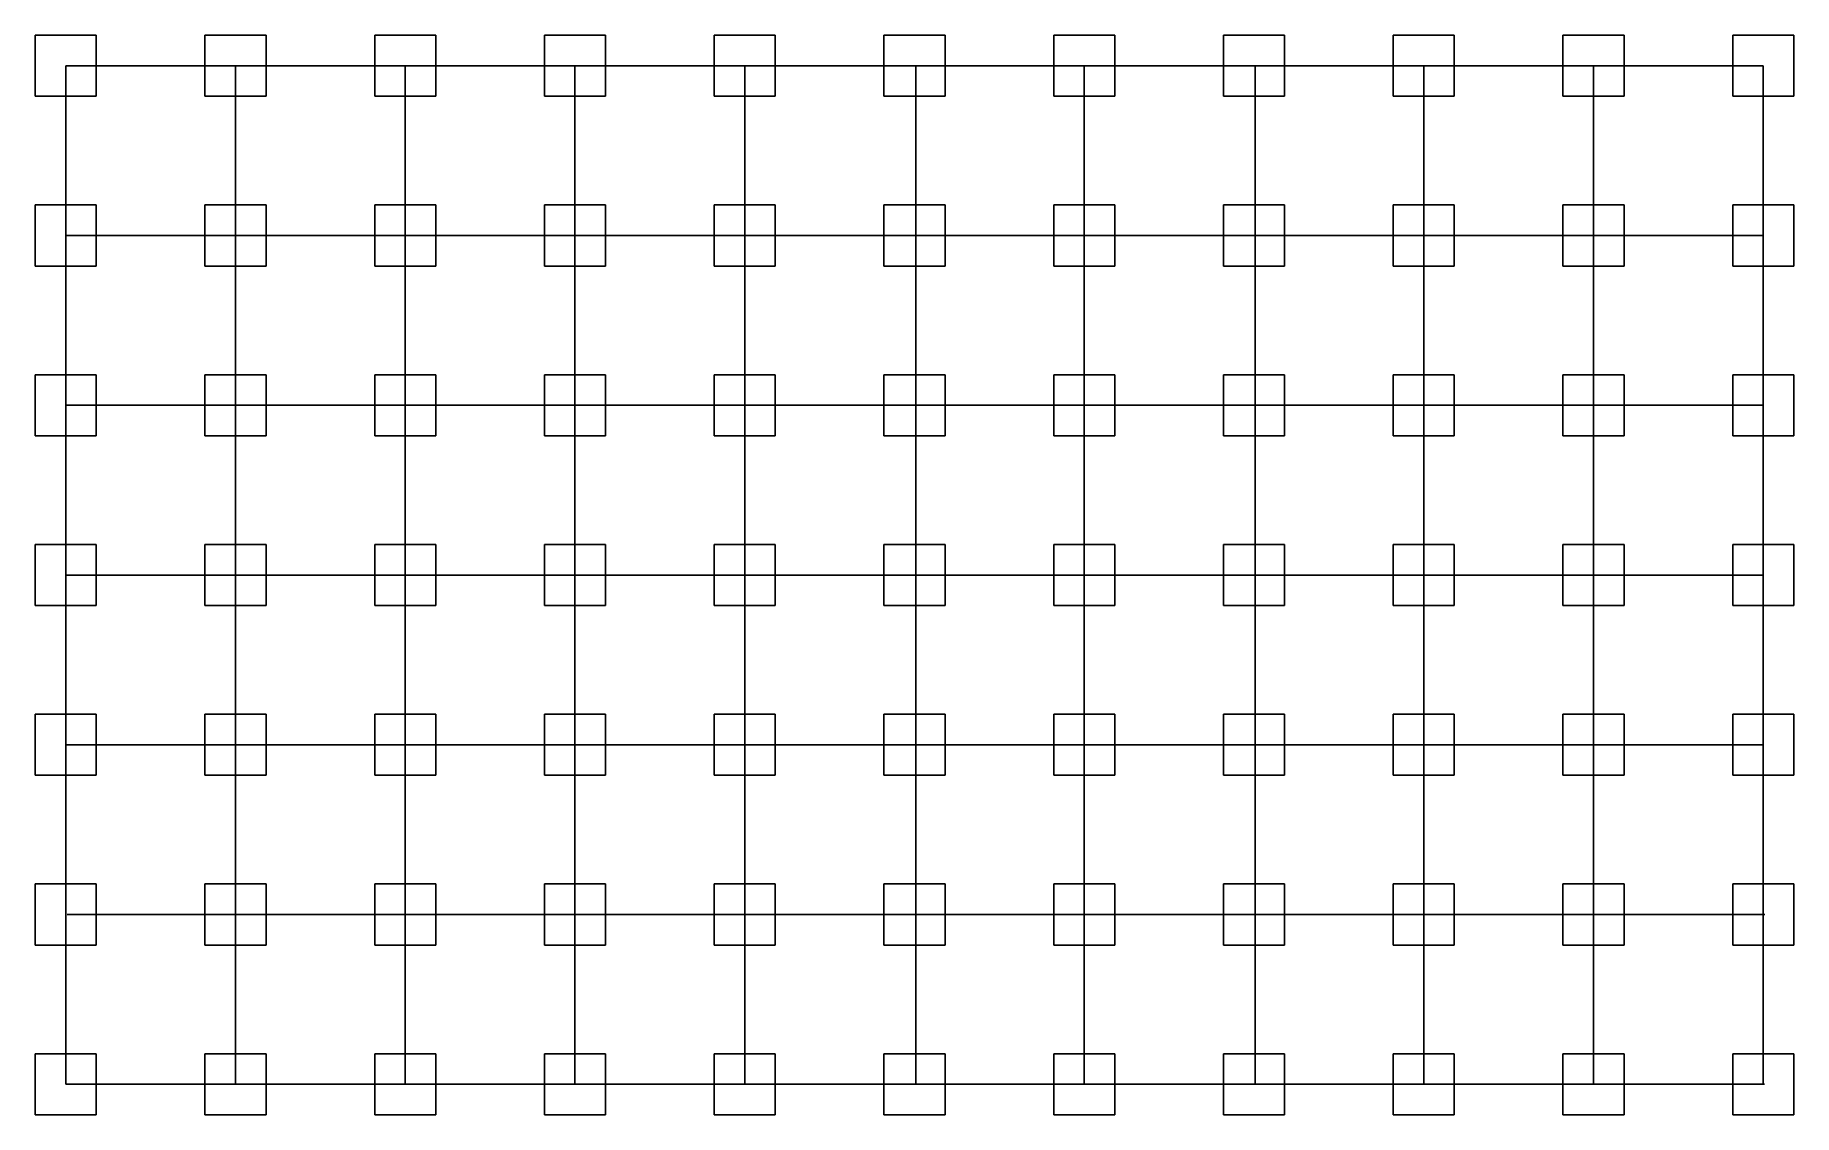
# Model space of a CAD drawing. Header units: millimetres. Extents: x -900 to 50900, y -900 to 30900.
import ezdxf

# ---------------------------------------------------------------- set-up
doc = ezdxf.new("R2010")
doc.units = ezdxf.units.MM

# ---------------------------------------------------------------- blocks, each defined once
blk = doc.blocks.new('*U2')
at = {"color": 114, "true_color": 0x139b48}
for p, q in [((-900, -900), (-900, 900)), ((-900, 900), (900, 900)), ((900, 900), (900, -900)), ((900, -900), (-900, -900))]:
    blk.add_line(p, q, dxfattribs=at)
blk = doc.blocks.new('*U3')
at = {"color": 0, "linetype": 'ByBlock', "lineweight": -2, "transparency": 16777216}
for p in [(0, 30000), (5000, 30000), (10000, 30000), (15000, 30000), (20000, 30000), (25000, 30000), (30000, 30000), (35000, 30000), (40000, 30000), (45000, 30000), (50000, 30000), (0, 25000), (5000, 25000), (10000, 25000), (15000, 25000), (20000, 25000), (25000, 25000), (30000, 25000), (35000, 25000), (40000, 25000), (45000, 25000), (50000, 25000), (0, 20000), (5000, 20000), (10000, 20000), (15000, 20000), (20000, 20000), (25000, 20000), (30000, 20000), (35000, 20000), (40000, 20000), (45000, 20000), (50000, 20000), (0, 15000), (5000, 15000), (10000, 15000), (15000, 15000), (20000, 15000), (25000, 15000), (30000, 15000), (35000, 15000), (40000, 15000), (45000, 15000), (50000, 15000), (0, 10000), (5000, 10000), (10000, 10000), (15000, 10000), (20000, 10000), (25000, 10000), (30000, 10000), (35000, 10000), (40000, 10000), (45000, 10000), (50000, 10000), (0, 5000), (5000, 5000), (10000, 5000), (15000, 5000), (20000, 5000), (25000, 5000), (30000, 5000), (35000, 5000), (40000, 5000), (45000, 5000), (50000, 5000), (0, 0), (5000, 0), (10000, 0), (15000, 0), (20000, 0), (25000, 0), (30000, 0), (35000, 0), (40000, 0), (45000, 0), (50000, 0)]:
    blk.add_blockref('*U2', p, dxfattribs=at)

msp = doc.modelspace()

# ---------------------------------------------------------------- linework, layer by layer
for p, q in [((0, 25000), (0, 30000)), ((0, 30000), (5000, 30000)), ((5000, 30000), (10000, 30000)), ((5000, 25000), (5000, 30000)), ((10037, 30000), (10000, 30000)), ((10000, 30000), (15000, 30000)), ((10000, 25000), (10000, 30000)), ((15000, 30000), (20000, 30000)), ((15000, 25000), (15000, 30000)), ((20000, 30000), (25000, 30000)), ((20000, 25000), (20000, 30000)), ((25037, 30000), (25000, 30000)), ((25000, 30000), (30000, 30000)), ((25037, 25000), (25037, 30000)), ((30000, 30000), (35000, 30000)), ((30000, 25000), (30000, 30000)), ((35037, 30000), (35000, 30000)), ((35000, 30000), (40000, 30000)), ((35037, 25000), (35037, 30000)), ((40000, 30000), (45000, 30000)), ((40000, 25000), (40000, 30000)), ((45000, 30000), (50000, 30000)), ((45000, 25000), (45000, 30000)), ((50000, 25000), (50000, 30000)), ((0, 20000), (0, 25000)), ((0, 25000), (5000, 25000)), ((5000, 25000), (10000, 25000)), ((5000, 20000), (5000, 25000)), ((10037, 25000), (10000, 25000)), ((10000, 25000), (15000, 25000)), ((10000, 20000), (10000, 25000)), ((15000, 25000), (20000, 25000)), ((15000, 20000), (15000, 25000)), ((20000, 25000), (25000, 25000)), ((20000, 20000), (20000, 25000)), ((25037, 25000), (25000, 25000)), ((25000, 25000), (30000, 25000)), ((25037, 20000), (25037, 25000)), ((30000, 25000), (35000, 25000)), ((30000, 20000), (30000, 25000)), ((35037, 25000), (35000, 25000)), ((35000, 25000), (40000, 25000)), ((35037, 20000), (35037, 25000)), ((40000, 25000), (45000, 25000)), ((40000, 20000), (40000, 25000)), ((45000, 25000), (50000, 25000)), ((45000, 20000), (45000, 25000)), ((50000, 20000), (50000, 25000)), ((0, 15000), (0, 20000)), ((0, 20000), (5000, 20000)), ((5000, 20000), (10000, 20000)), ((5000, 15000), (5000, 20000)), ((10037, 20000), (10000, 20000)), ((10000, 20000), (15000, 20000)), ((10000, 15000), (10000, 20000)), ((15000, 20000), (20000, 20000)), ((15000, 15000), (15000, 20000)), ((20000, 20000), (25000, 20000)), ((20000, 15000), (20000, 20000)), ((25037, 20000), (25000, 20000)), ((25000, 20000), (30000, 20000)), ((25037, 15000), (25037, 20000)), ((30000, 20000), (35000, 20000)), ((30000, 15000), (30000, 20000)), ((35037, 20000), (35000, 20000)), ((35000, 20000), (40000, 20000)), ((35037, 15000), (35037, 20000)), ((40000, 20000), (45000, 20000)), ((40000, 15000), (40000, 20000)), ((45000, 20000), (50000, 20000)), ((45000, 15000), (45000, 20000)), ((50000, 15000), (50000, 20000)), ((0, 10000), (0, 15000)), ((0, 15000), (5000, 15000)), ((5000, 15000), (10000, 15000)), ((5000, 10000), (5000, 15000)), ((10037, 15000), (10000, 15000)), ((10000, 15000), (15000, 15000)), ((10000, 10000), (10000, 15000)), ((15000, 15000), (20000, 15000)), ((15000, 10000), (15000, 15000)), ((20000, 15000), (25000, 15000)), ((20000, 10000), (20000, 15000)), ((25037, 15000), (25000, 15000)), ((25000, 15000), (30000, 15000)), ((25037, 10000), (25037, 15000)), ((30000, 15000), (35000, 15000)), ((30000, 10000), (30000, 15000)), ((35037, 15000), (35000, 15000)), ((35000, 15000), (40000, 15000)), ((35037, 10000), (35037, 15000)), ((40000, 15000), (45000, 15000)), ((40000, 10000), (40000, 15000)), ((45000, 15000), (50000, 15000)), ((45000, 10000), (45000, 15000)), ((50000, 10000), (50000, 15000)), ((0, 5000), (0, 10000)), ((0, 10000), (5000, 10000)), ((5000, 10000), (10000, 10000)), ((5000, 5000), (5000, 10000)), ((10037, 10000), (10000, 10000)), ((10000, 10000), (15000, 10000)), ((10000, 5000), (10000, 10000)), ((15000, 10000), (20000, 10000)), ((15000, 5000), (15000, 10000)), ((20000, 10000), (25000, 10000)), ((20000, 5000), (20000, 10000)), ((25037, 10000), (25000, 10000)), ((25000, 10000), (30000, 10000)), ((25037, 5000), (25037, 10000)), ((30000, 10000), (35000, 10000)), ((30000, 5000), (30000, 10000)), ((35037, 10000), (35000, 10000)), ((35000, 10000), (40000, 10000)), ((35037, 5000), (35037, 10000)), ((40000, 10000), (45000, 10000)), ((40000, 5000), (40000, 10000)), ((45000, 10000), (50000, 10000)), ((45000, 5000), (45000, 10000)), ((50000, 5000), (50000, 10000)), ((0, 0), (0, 5000)), ((47, 5001), (46, 5001)), ((47, 5001), (5047, 5001)), ((5000, 0), (5000, 5000)), ((5047, 5001), (5046, 5001)), ((5047, 5001), (10047, 5001)), ((10000, 0), (10000, 5000)), ((10047, 5001), (10046, 5001)), ((10084, 5001), (10047, 5001)), ((10047, 5001), (15047, 5001)), ((15000, 0), (15000, 5000)), ((15047, 5001), (15046, 5001)), ((15047, 5001), (20047, 5001)), ((20000, 0), (20000, 5000)), ((20047, 5001), (20046, 5001)), ((20047, 5001), (25047, 5001)), ((25037, 0), (25037, 5000)), ((25084, 5001), (25047, 5001)), ((25047, 5001), (30047, 5001)), ((25084, 5001), (25083, 5001)), ((30000, 0), (30000, 5000)), ((30047, 5001), (30046, 5001)), ((30047, 5001), (35047, 5001)), ((35037, 0), (35037, 5000)), ((35084, 5001), (35047, 5001)), ((35047, 5001), (40047, 5001)), ((35084, 5001), (35083, 5001)), ((40000, 0), (40000, 5000)), ((40047, 5001), (40046, 5001)), ((40047, 5001), (45047, 5001)), ((45000, 0), (45000, 5000)), ((45047, 5001), (45046, 5001)), ((45047, 5001), (50047, 5001)), ((50000, 0), (50000, 5000)), ((50047, 5001), (50046, 5001)), ((37, 0), (0, 0)), ((0, 0), (5000, 0)), ((5000, 0), (10000, 0)), ((5037, 0), (5000, 0)), ((10037, 0), (10000, 0)), ((10000, 0), (15000, 0)), ((10037, 0), (10000, 0)), ((15000, 0), (20000, 0)), ((15037, 0), (15000, 0)), ((20000, 0), (25000, 0)), ((20037, 0), (20000, 0)), ((25037, 0), (25000, 0)), ((25000, 0), (30000, 0)), ((25073, 0), (25037, 0)), ((30000, 0), (35000, 0)), ((30037, 0), (30000, 0)), ((35037, 0), (35000, 0)), ((35000, 0), (40000, 0)), ((35073, 0), (35037, 0)), ((40000, 0), (45000, 0)), ((40037, 0), (40000, 0)), ((45000, 0), (50000, 0)), ((45037, 0), (45000, 0)), ((50037, 0), (50000, 0))]:
    msp.add_line(p, q)

# ---------------------------------------------------------------- block references
msp.add_blockref('*U3', (0, 0))

doc.saveas('drawing.dxf')
